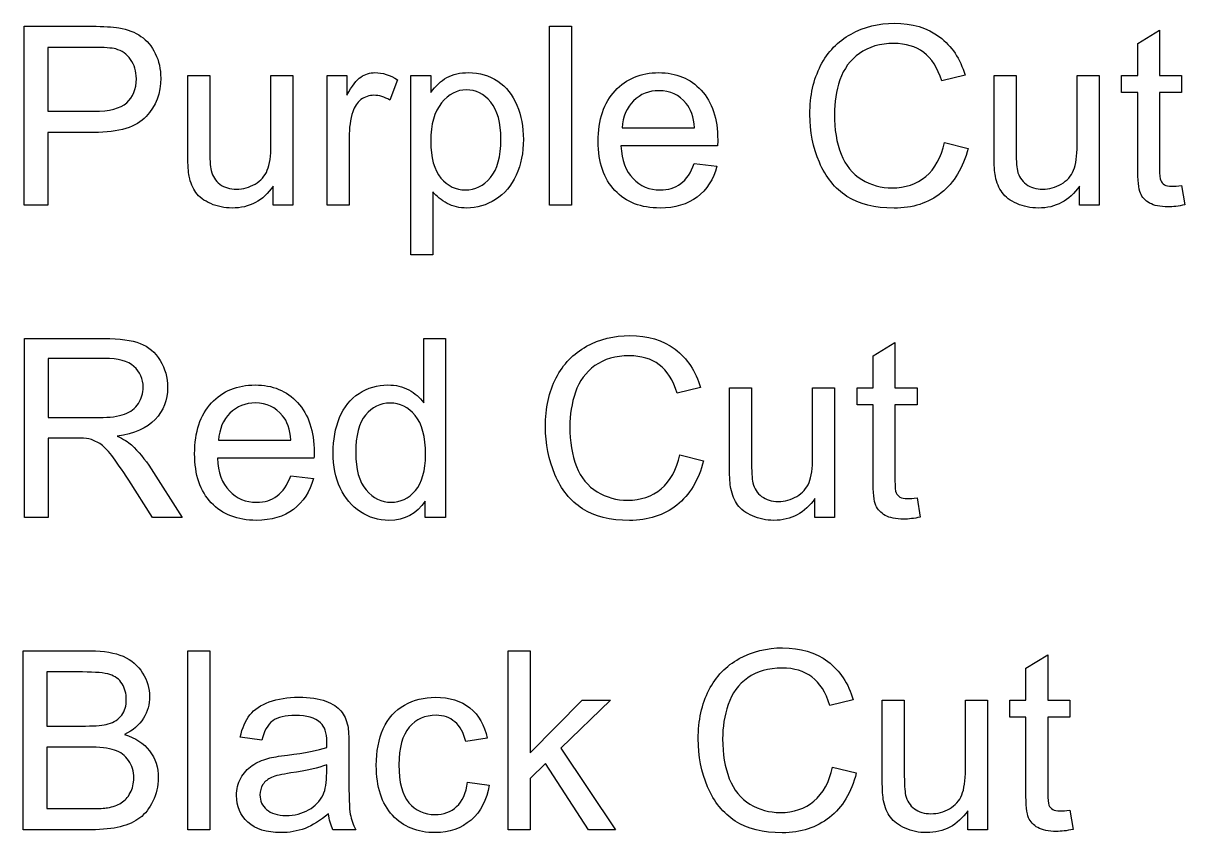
# Model space of a CAD drawing. Extents: x 3 to 288, y 3 to 208.
# Drawn here: x 190.26 to 206.66, y 17.91 to 29.34 of the extents above; entities that cross this region are included whole.
import ezdxf

# ---------------------------------------------------------------- set-up
doc = ezdxf.new("R2010")
doc.units = 0
doc.layers.add('Layer_1', color=7, linetype='CONTINUOUS')

msp = doc.modelspace()

# ---------------------------------------------------------------- linework, layer by layer
at = {"layer": 'Layer_1', "color": 7}
for p, q in [((190.272159, 26.770846), (190.272159, 29.2961)), ((190.272159, 29.2961), (191.224727, 29.2961)), ((197.687726, 26.770846), (197.687726, 29.2961)), ((197.687726, 29.2961), (197.997786, 29.2961)), ((197.997786, 29.2961), (197.997786, 26.770846)), ((205.992129, 29.053208), (206.300465, 29.239243)), ((206.300465, 29.239243), (206.300465, 28.600177)), ((205.992129, 28.600177), (205.992129, 29.053208)), ((191.252289, 28.998087), (190.606333, 28.998087)), ((190.606333, 28.998087), (190.606333, 28.095484)), ((192.582106, 27.466755), (192.582106, 28.600191)), ((192.582106, 28.600191), (192.892166, 28.600191)), ((192.892166, 28.600191), (192.892166, 27.58561)), ((193.755154, 27.620061), (193.755154, 28.600191)), ((193.755154, 28.600191), (194.065212, 28.600191)), ((194.065212, 28.600191), (194.065212, 26.770846)), ((194.549245, 26.770846), (194.549245, 28.600191)), ((194.549245, 28.600191), (194.828298, 28.600191)), ((194.828298, 28.600191), (194.828298, 28.322859)), ((195.543156, 28.541624), (195.436357, 28.253958)), ((195.730913, 26.069769), (195.730913, 28.600191)), ((195.730913, 28.600191), (196.013411, 28.600191)), ((196.013411, 28.600191), (196.013411, 28.362481)), ((203.554725, 28.603637), (203.225719, 28.526121)), ((203.964701, 27.466755), (203.964701, 28.600191)), ((203.964701, 28.600191), (204.274761, 28.600191)), ((204.274761, 28.600191), (204.274761, 27.58561)), ((205.137746, 27.620061), (205.137746, 28.600191)), ((205.137746, 28.600191), (205.447804, 28.600191)), ((205.447804, 28.600191), (205.447804, 26.770846)), ((205.764754, 28.35902), (205.764754, 28.600177)), ((205.764754, 28.600177), (205.992129, 28.600177)), ((206.300465, 28.600177), (206.612247, 28.600177)), ((206.612247, 28.600177), (206.612247, 28.35902)), ((205.992129, 28.35902), (205.764754, 28.35902)), ((205.992129, 27.306543), (205.992129, 28.35902)), ((206.612247, 28.35902), (206.300465, 28.35902)), ((206.300465, 28.35902), (206.300465, 27.289319)), ((190.606333, 28.095484), (191.259178, 28.095484)), ((191.25401, 27.797497), (190.606333, 27.797497)), ((190.606333, 27.797497), (190.606333, 26.77086)), ((194.859303, 27.728581), (194.859303, 26.770846)), ((198.714366, 27.861217), (199.735835, 27.861217)), ((198.714366, 27.861217), (198.714366, 27.861217)), ((196.011687, 27.675182), (196.011687, 27.675182)), ((200.061426, 27.60628), (198.697167, 27.60628)), ((203.263613, 27.656234), (203.597787, 27.571829)), ((203.263613, 27.656234), (203.263613, 27.656234)), ((199.732392, 27.359957), (200.052785, 27.320338)), ((199.73242, 27.359957), (199.732392, 27.359957)), ((193.787878, 26.770846), (193.787878, 27.039564)), ((196.04097, 26.960324), (196.04097, 26.069769)), ((205.170473, 26.770846), (205.170473, 27.039564)), ((206.612247, 27.048174), (206.657033, 26.774289)), ((206.612253, 27.048166), (206.612247, 27.048174)), ((190.606333, 26.77086), (190.272159, 26.770846)), ((194.065212, 26.770846), (193.787878, 26.770846)), ((194.859303, 26.770846), (194.549245, 26.770846)), ((197.997786, 26.770846), (197.687726, 26.770846)), ((205.447804, 26.770846), (205.170473, 26.770846)), ((196.04097, 26.069769), (195.730913, 26.069769)), ((190.277327, 22.361124), (190.277327, 24.886378)), ((190.277327, 24.886378), (191.396981, 24.886378)), ((195.91178, 23.980317), (195.91178, 24.886378)), ((195.91178, 24.886378), (196.220117, 24.886378)), ((196.220117, 24.886378), (196.220117, 22.361124)), ((202.257646, 24.643486), (202.565982, 24.829521)), ((202.565982, 24.829521), (202.565982, 24.190454)), ((191.410762, 24.607325), (190.6115, 24.607325)), ((190.6115, 24.607325), (190.6115, 23.771891)), ((202.257646, 24.190454), (202.257646, 24.643486)), ((199.820242, 24.193914), (199.491233, 24.116399)), ((200.230218, 23.057033), (200.230218, 24.190468)), ((200.230218, 24.190468), (200.540276, 24.190468)), ((200.540276, 24.190468), (200.540276, 23.175888)), ((201.403263, 23.210339), (201.403263, 24.190468)), ((201.403263, 24.190468), (201.713321, 24.190468)), ((201.713321, 24.190468), (201.713321, 22.361124)), ((202.030271, 23.949298), (202.030271, 24.190454)), ((202.030271, 24.190454), (202.257646, 24.190454)), ((202.565982, 24.190454), (202.877764, 24.190454)), ((202.877764, 24.190454), (202.877764, 23.949298)), ((202.257646, 23.949298), (202.030271, 23.949298)), ((202.257646, 22.896821), (202.257646, 23.949298)), ((202.877764, 23.949298), (202.565982, 23.949298)), ((202.565982, 23.949298), (202.565982, 22.879597)), ((190.6115, 23.771891), (191.329804, 23.771891)), ((190.999073, 23.482494), (190.6115, 23.482494)), ((190.6115, 23.482494), (190.6115, 22.361115)), ((193.016178, 23.451495), (194.037647, 23.451495)), ((193.016178, 23.451495), (193.016178, 23.451495)), ((194.363238, 23.196558), (192.998979, 23.196558)), ((194.952321, 23.274073), (194.952321, 23.274073)), ((199.52913, 23.246511), (199.863304, 23.162107)), ((199.52913, 23.246511), (199.52913, 23.246511)), ((192.063607, 23.04842), (192.502858, 22.361124)), ((192.082555, 22.361124), (191.748382, 22.8865)), ((194.034204, 22.950234), (194.354597, 22.910616)), ((194.034232, 22.950234), (194.034204, 22.950234)), ((202.877764, 22.638452), (202.92255, 22.364567)), ((202.87777, 22.638444), (202.877764, 22.638452)), ((195.93245, 22.361124), (195.93245, 22.591945)), ((201.43599, 22.361124), (201.43599, 22.629842)), ((190.6115, 22.361115), (190.277327, 22.361124)), ((192.502858, 22.361124), (192.082555, 22.361124)), ((196.220117, 22.361124), (195.93245, 22.361124)), ((201.713321, 22.361124), (201.43599, 22.361124)), ((190.258378, 17.951402), (190.258378, 20.476655)), ((190.258378, 20.476655), (191.205779, 20.476655)), ((192.582094, 17.951402), (192.582094, 20.476655)), ((192.582094, 20.476655), (192.892155, 20.476655)), ((192.892155, 20.476655), (192.892155, 17.951402)), ((197.103783, 17.951402), (197.103783, 20.476655)), ((197.103783, 20.476655), (197.41384, 20.476655)), ((197.41384, 20.476655), (197.41384, 19.036605)), ((204.414275, 20.233764), (204.722611, 20.419799)), ((204.722611, 20.419799), (204.722611, 19.780732)), ((191.097258, 20.178654), (190.592552, 20.178654)), ((190.592552, 20.178654), (190.592552, 19.415568)), ((204.414275, 19.780732), (204.414275, 20.233764)), ((197.41384, 19.036605), (198.147646, 19.780746)), ((198.549, 19.780746), (197.849645, 19.102064)), ((198.147646, 19.780746), (198.549, 19.780746)), ((201.976871, 19.784192), (201.647865, 19.706677)), ((202.386847, 18.647311), (202.386847, 19.780746)), ((202.386847, 19.780746), (202.696908, 19.780746)), ((202.696908, 19.780746), (202.696908, 18.766166)), ((203.559895, 18.800617), (203.559895, 19.780746)), ((203.559895, 19.780746), (203.869953, 19.780746)), ((203.869953, 19.780746), (203.869953, 17.951402)), ((204.1869, 19.539576), (204.1869, 19.780732)), ((204.1869, 19.780732), (204.414275, 19.780732)), ((204.722611, 19.780732), (205.034394, 19.780732)), ((205.034394, 19.780732), (205.034394, 19.539576)), ((204.414275, 19.539576), (204.1869, 19.539576)), ((204.414275, 18.487099), (204.414275, 19.539576)), ((205.034394, 19.539576), (204.722611, 19.539576)), ((204.722611, 19.539576), (204.722611, 18.469875)), ((190.592552, 19.415568), (191.138601, 19.415568)), ((193.625927, 19.217473), (193.322758, 19.258816)), ((196.807506, 19.24331), (196.506059, 19.196803)), ((191.176495, 19.117561), (190.592552, 19.117561)), ((190.592552, 19.117561), (190.592552, 18.249403)), ((194.855818, 19.131347), (194.855818, 18.717934)), ((197.849645, 19.102064), (198.619624, 17.951402)), ((194.542342, 18.755831), (194.542342, 18.869518)), ((197.632605, 18.886745), (197.41384, 18.676594)), ((198.237218, 17.951402), (197.632605, 18.886745)), ((201.685759, 18.836789), (202.019933, 18.752385)), ((201.685759, 18.836789), (201.685759, 18.836789)), ((196.531896, 18.62147), (196.836789, 18.581852)), ((196.531896, 18.62147), (196.531896, 18.62147)), ((197.41384, 18.676594), (197.41384, 17.951402)), ((190.592552, 18.249403), (191.221284, 18.249403)), ((203.592619, 17.951402), (203.592619, 18.220119)), ((205.034394, 18.22873), (205.079179, 17.954845)), ((205.034399, 18.228722), (205.034394, 18.22873)), ((194.568157, 18.177055), (194.568194, 18.177055)), ((191.221284, 17.951402), (190.258378, 17.951402)), ((192.892155, 17.951402), (192.582094, 17.951402)), ((194.954006, 17.951402), (194.630167, 17.951402)), ((197.41384, 17.951402), (197.103783, 17.951402)), ((198.619624, 17.951402), (198.237218, 17.951402)), ((203.869953, 17.951402), (203.592619, 17.951402))]:
    msp.add_line(p, q, dxfattribs=at)
for points in [[(191.224727, 29.2961), (191.392387, 29.296097), (191.520431, 29.288057), (191.608857, 29.271998)], [(191.608857, 29.271998), (191.732876, 29.251311), (191.836805, 29.211995), (191.920636, 29.154004)], [(201.945003, 29.186719), (202.130462, 29.288347), (202.334585, 29.339161), (202.557369, 29.339164)], [(202.557369, 29.339164), (202.810008, 29.339161), (203.022454, 29.274854), (203.194711, 29.14624)], [(191.920636, 29.154004), (192.004465, 29.09601), (192.071933, 29.014764), (192.123037, 28.910263)], [(201.51609, 28.740579), (201.61657, 28.936374), (201.759541, 29.085085), (201.945003, 29.186719)], [(202.55048, 29.053222), (202.356404, 29.053219), (202.194197, 29.006709), (202.063858, 28.913694)], [(202.970782, 28.927475), (202.859389, 29.011304), (202.719288, 29.053219), (202.55048, 29.053222)], [(203.194711, 29.14624), (203.366965, 29.01762), (203.486969, 28.836752), (203.554725, 28.603637)], [(191.564068, 28.975707), (191.507799, 28.990637), (191.40387, 28.998087), (191.252289, 28.998087)], [(191.775083, 28.826705), (191.721681, 28.901923), (191.651342, 28.951588), (191.564068, 28.975707)], [(192.123037, 28.910263), (192.174137, 28.805761), (192.199686, 28.690925), (192.199689, 28.565754)], [(202.063858, 28.913694), (201.933519, 28.820674), (201.841938, 28.695791), (201.789112, 28.539042)], [(203.225719, 28.526121), (203.167149, 28.709857), (203.082169, 28.843641), (202.970782, 28.927475)], [(191.85518, 28.555405), (191.855177, 28.661052), (191.828482, 28.751487), (191.775083, 28.826705)], [(201.365366, 28.05242), (201.365366, 28.315395), (201.415608, 28.544779), (201.51609, 28.740579)], [(191.719098, 28.216064), (191.809819, 28.296446), (191.855177, 28.409561), (191.85518, 28.555405)], [(192.199689, 28.565754), (192.199686, 28.351008), (192.13136, 28.16928), (191.994705, 28.020568)], [(194.828298, 28.322859), (194.899494, 28.452625), (194.965238, 28.538178), (195.025529, 28.579521)], [(195.025529, 28.579521), (195.085818, 28.620861), (195.152134, 28.641531), (195.224485, 28.641533)], [(195.224485, 28.641533), (195.328983, 28.641531), (195.435206, 28.608228), (195.543156, 28.541624)], [(196.013411, 28.362481), (196.080016, 28.455495), (196.155234, 28.525258), (196.239065, 28.571768)], [(196.239065, 28.571768), (196.322894, 28.618275), (196.424525, 28.641531), (196.543955, 28.641533)], [(196.543955, 28.641533), (196.700132, 28.641531), (196.837935, 28.601336), (196.957366, 28.520954)], [(198.614456, 28.386594), (198.772932, 28.556551), (198.978489, 28.641531), (199.231129, 28.641533)], [(199.231129, 28.641533), (199.475731, 28.641531), (199.675544, 28.558275), (199.830577, 28.391764)], [(201.789112, 28.539042), (201.736288, 28.382287), (201.709875, 28.220655), (201.709875, 28.054144)], [(196.514672, 28.398653), (196.382609, 28.39865), (196.265763, 28.336925), (196.164132, 28.213478)], [(196.85832, 28.224674), (196.762429, 28.340659), (196.647881, 28.39865), (196.514672, 28.398653)], [(196.957366, 28.520954), (197.076794, 28.440566), (197.166941, 28.327166), (197.227805, 28.180749)], [(198.376746, 27.670014), (198.376746, 27.977775), (198.455983, 28.216637), (198.614456, 28.386594)], [(199.234575, 28.386594), (199.092177, 28.386594), (198.972461, 28.338938), (198.875424, 28.243623)], [(199.618702, 28.20745), (199.519941, 28.326878), (199.391899, 28.386594), (199.234575, 28.386594)], [(199.830577, 28.391764), (199.985605, 28.225247), (200.063117, 27.990983), (200.06312, 27.688963)], [(191.259178, 28.095484), (191.475069, 28.095484), (191.628375, 28.135675), (191.719098, 28.216064)], [(195.02639, 28.259989), (194.972418, 28.219219), (194.933945, 28.162662), (194.910981, 28.090317)], [(195.208979, 28.321138), (195.141226, 28.321138), (195.080362, 28.300761), (195.02639, 28.259989)], [(195.436357, 28.253958), (195.360564, 28.298743), (195.284773, 28.321138), (195.208979, 28.321138)], [(196.164132, 28.213478), (196.062501, 28.090029), (196.011687, 27.910598), (196.011687, 27.675182)], [(197.002152, 27.701022), (197.002152, 27.934138), (196.954208, 28.108689), (196.85832, 28.224674)], [(198.875424, 28.243623), (198.778385, 28.148308), (198.724701, 28.020839), (198.714366, 27.861217)], [(199.735835, 27.861217), (199.722063, 28.015099), (199.683009, 28.130508), (199.618702, 28.20745)], [(194.910981, 28.090317), (194.876527, 27.980072), (194.859303, 27.859496), (194.859303, 27.728581)], [(197.227805, 28.180749), (197.288669, 28.034332), (197.319098, 27.873849), (197.319101, 27.699298)], [(201.498863, 27.375459), (201.409864, 27.58561), (201.365366, 27.811264), (201.365366, 28.05242)], [(201.709875, 28.054144), (201.709875, 27.839399), (201.741168, 27.651927), (201.803754, 27.491732)], [(191.994705, 28.020568), (191.858048, 27.871854), (191.611151, 27.797497), (191.25401, 27.797497)], [(192.892166, 27.58561), (192.892164, 27.423691), (192.898488, 27.314595), (192.911103, 27.258326)], [(193.704337, 27.262632), (193.738212, 27.344739), (193.755151, 27.463882), (193.755154, 27.620061)], [(196.011687, 27.675182), (196.011687, 27.439766), (196.059343, 27.26579), (196.154658, 27.153251)], [(196.854874, 27.15928), (196.953059, 27.275837), (197.002152, 27.456417), (197.002152, 27.701022)], [(197.319101, 27.699298), (197.319098, 27.512114), (197.285511, 27.343591), (197.218331, 27.193731)], [(198.611874, 26.97669), (198.455122, 27.14148), (198.376746, 27.372589), (198.376746, 27.670014)], [(198.697167, 27.60628), (198.708653, 27.405315), (198.765496, 27.251437), (198.8677, 27.144638)], [(200.06312, 27.688963), (200.063117, 27.67059), (200.062555, 27.643028), (200.061426, 27.60628)], [(203.000062, 27.175643), (203.129828, 27.28359), (203.217678, 27.443785), (203.263613, 27.656234)], [(203.597787, 27.571829), (203.527736, 27.297371), (203.401701, 27.088081), (203.219688, 26.943961)], [(204.274761, 27.58561), (204.274759, 27.423691), (204.281083, 27.314595), (204.293699, 27.258326)], [(205.086929, 27.262632), (205.120807, 27.344739), (205.137743, 27.463882), (205.137746, 27.620061)], [(192.601043, 27.177367), (192.588399, 27.238229), (192.582106, 27.334692), (192.582106, 27.466755)], [(201.803754, 27.491732), (201.866339, 27.331534), (201.963663, 27.211818), (202.095727, 27.132581)], [(203.983638, 27.177367), (203.970994, 27.238229), (203.964701, 27.334692), (203.964701, 27.466755)], [(192.911103, 27.258326), (192.930633, 27.176792), (192.971968, 27.112769), (193.035129, 27.066262)], [(193.531222, 27.067984), (193.612753, 27.115642), (193.670459, 27.180525), (193.704337, 27.262632)], [(199.541217, 27.074015), (199.6216, 27.133727), (199.685334, 27.229042), (199.73242, 27.359957)], [(200.052785, 27.320338), (200.002256, 27.133154), (199.908662, 26.987886), (199.77201, 26.884534)], [(201.888161, 26.894008), (201.717628, 27.004825), (201.587862, 27.165308), (201.498863, 27.375459)], [(204.293699, 27.258326), (204.313228, 27.176792), (204.35456, 27.112769), (204.417721, 27.066262)], [(204.913814, 27.067984), (204.995348, 27.115642), (205.053051, 27.180525), (205.086929, 27.262632)], [(206.030026, 26.940501), (206.004767, 26.998495), (205.992129, 27.120508), (205.992129, 27.306543)], [(206.300465, 27.289319), (206.300465, 27.200893), (206.305912, 27.144048), (206.316834, 27.118786)], [(192.696646, 26.947407), (192.651284, 27.009993), (192.619416, 27.086644), (192.601043, 27.177367)], [(193.035129, 27.066262), (193.098287, 27.019752), (193.176375, 26.9965), (193.269396, 26.9965)], [(193.269396, 26.9965), (193.362411, 26.9965), (193.449688, 27.020319), (193.531222, 27.067984)], [(196.154658, 27.153251), (196.249973, 27.04071), (196.365382, 26.98444), (196.500891, 26.98444)], [(196.500891, 26.98444), (196.638695, 26.98444), (196.756689, 27.042719), (196.854874, 27.15928)], [(197.218331, 27.193731), (197.151151, 27.043868), (197.053541, 26.929032), (196.9255, 26.849222)], [(198.8677, 27.144638), (198.969904, 27.037839), (199.097372, 26.98444), (199.250105, 26.98444)], [(199.250105, 26.98444), (199.363793, 26.98444), (199.460829, 27.014299), (199.541217, 27.074015)], [(202.095727, 27.132581), (202.227787, 27.053342), (202.370758, 27.013724), (202.524639, 27.013724)], [(202.524639, 27.013724), (202.711823, 27.013724), (202.870297, 27.067699), (203.000062, 27.175643)], [(204.079241, 26.947407), (204.033879, 27.009993), (204.002013, 27.086644), (203.983638, 27.177367)], [(204.417721, 27.066262), (204.48088, 27.019752), (204.558968, 26.9965), (204.651988, 26.9965)], [(204.651988, 26.9965), (204.745003, 26.9965), (204.83228, 27.020319), (204.913814, 27.067984)], [(206.316834, 27.118786), (206.327756, 27.093528), (206.345544, 27.073425), (206.370233, 27.058495)], [(206.370233, 27.058495), (206.394928, 27.043566), (206.430237, 27.036115), (206.476171, 27.036115)], [(192.905072, 26.791516), (192.811482, 26.832856), (192.742004, 26.884821), (192.696646, 26.947407)], [(193.787878, 27.039564), (193.64548, 26.832856), (193.45198, 26.729503), (193.20738, 26.729503)], [(196.243369, 26.794962), (196.161262, 26.838599), (196.093794, 26.89372), (196.04097, 26.960324)], [(199.248355, 26.729503), (198.980786, 26.729503), (198.768626, 26.811898), (198.611874, 26.97669)], [(202.552201, 26.727782), (202.280037, 26.727782), (202.058691, 26.78319), (201.888161, 26.894008)], [(203.219688, 26.943961), (203.037671, 26.799841), (202.815176, 26.727782), (202.552201, 26.727782)], [(204.287668, 26.791516), (204.194077, 26.832856), (204.1246, 26.884821), (204.079241, 26.947407)], [(205.170473, 27.039564), (205.028075, 26.832856), (204.834577, 26.729503), (204.589975, 26.729503)], [(206.16094, 26.800115), (206.098927, 26.835715), (206.05529, 26.88251), (206.030026, 26.940501)], [(206.476171, 27.036115), (206.510622, 27.036115), (206.555981, 27.040123), (206.612253, 27.048166)], [(193.20738, 26.729503), (193.099433, 26.729503), (192.998663, 26.75019), (192.905072, 26.791516)], [(196.521561, 26.729503), (196.418208, 26.729503), (196.325479, 26.751319), (196.243369, 26.794962)], [(196.9255, 26.849222), (196.797456, 26.769409), (196.66281, 26.729503), (196.521561, 26.729503)], [(199.77201, 26.884534), (199.635353, 26.781181), (199.460801, 26.729503), (199.248355, 26.729503)], [(204.589975, 26.729503), (204.482028, 26.729503), (204.381258, 26.75019), (204.287668, 26.791516)], [(206.422766, 26.746716), (206.310227, 26.746716), (206.22295, 26.764524), (206.16094, 26.800115)], [(206.657033, 26.774289), (206.569756, 26.755916), (206.491668, 26.746716), (206.422766, 26.746716)], [(198.21052, 24.776997), (198.395979, 24.878625), (198.600102, 24.929439), (198.822886, 24.929442)], [(198.822886, 24.929442), (199.075525, 24.929439), (199.287971, 24.865132), (199.460228, 24.736518)], [(191.396981, 24.886378), (191.622059, 24.886375), (191.793168, 24.863687), (191.910301, 24.818337)], [(191.910301, 24.818337), (192.027432, 24.772975), (192.121025, 24.692875), (192.191076, 24.578041)], [(197.781604, 24.330857), (197.882087, 24.526652), (198.025058, 24.675363), (198.21052, 24.776997)], [(191.82159, 24.491916), (191.734886, 24.568852), (191.597943, 24.607322), (191.410762, 24.607325)], [(198.815997, 24.6435), (198.621921, 24.643497), (198.459714, 24.596987), (198.329375, 24.503972)], [(199.236296, 24.517753), (199.124903, 24.601582), (198.984802, 24.643497), (198.815997, 24.6435)], [(199.460228, 24.736518), (199.63248, 24.607898), (199.752486, 24.42703), (199.820242, 24.193914)], [(191.951644, 24.197357), (191.951641, 24.316785), (191.908289, 24.414973), (191.82159, 24.491916)], [(192.191076, 24.578041), (192.261126, 24.463202), (192.29615, 24.33631), (192.296153, 24.197357)], [(198.329375, 24.503972), (198.199036, 24.410952), (198.107452, 24.286068), (198.054629, 24.129319)], [(199.491233, 24.116399), (199.432666, 24.300134), (199.347686, 24.433919), (199.236296, 24.517753)], [(197.630883, 23.642698), (197.630883, 23.905672), (197.681125, 24.135057), (197.781604, 24.330857)], [(191.884464, 23.970843), (191.929247, 24.040318), (191.951641, 24.115823), (191.951644, 24.197357)], [(192.296153, 24.197357), (192.29615, 24.018211), (192.238159, 23.867203), (192.122174, 23.744329)], [(192.916268, 23.976871), (193.074744, 24.146828), (193.280301, 24.231808), (193.532941, 24.231811)], [(193.532941, 24.231811), (193.777543, 24.231808), (193.977359, 24.148553), (194.132389, 23.982042)], [(194.724946, 23.771027), (194.785807, 23.919741), (194.877103, 24.033714), (194.998828, 24.112953)], [(194.998828, 24.112953), (195.120556, 24.19219), (195.256638, 24.231808), (195.407074, 24.231811)], [(195.407074, 24.231811), (195.517316, 24.231808), (195.615501, 24.208556), (195.701629, 24.162046)], [(195.701629, 24.162046), (195.787755, 24.115536), (195.857805, 24.054959), (195.91178, 23.980317)], [(198.054629, 24.129319), (198.001805, 23.972565), (197.975392, 23.810933), (197.975392, 23.644422)], [(191.688093, 23.819259), (191.774219, 23.850839), (191.839675, 23.901366), (191.884464, 23.970843)], [(192.678558, 23.260292), (192.678558, 23.568053), (192.757795, 23.806914), (192.916268, 23.976871)], [(193.536387, 23.976871), (193.393989, 23.976871), (193.274273, 23.929215), (193.177236, 23.8339)], [(193.920514, 23.797728), (193.821753, 23.917156), (193.693711, 23.976871), (193.536387, 23.976871)], [(194.132389, 23.982042), (194.287417, 23.815525), (194.364929, 23.581261), (194.364932, 23.279241)], [(195.436357, 23.97515), (195.298551, 23.97515), (195.18343, 23.918878), (195.090985, 23.806341)], [(195.792925, 23.79945), (195.696459, 23.916583), (195.577604, 23.97515), (195.436357, 23.97515)], [(191.329804, 23.771891), (191.482534, 23.771888), (191.601965, 23.787667), (191.688093, 23.819259)], [(193.177236, 23.8339), (193.080197, 23.738585), (193.026513, 23.611117), (193.016178, 23.451495)], [(194.037647, 23.451495), (194.023875, 23.605377), (193.984821, 23.720786), (193.920514, 23.797728)], [(195.090985, 23.806341), (194.998543, 23.6938), (194.952321, 23.516378), (194.952321, 23.274073)], [(195.937618, 23.248236), (195.937618, 23.498578), (195.889386, 23.682316), (195.792925, 23.79945)], [(192.122174, 23.744329), (192.006189, 23.621452), (191.827043, 23.543364), (191.584741, 23.510062)], [(194.63365, 23.274073), (194.63365, 23.456662), (194.664082, 23.622313), (194.724946, 23.771027)], [(197.76438, 22.965737), (197.675381, 23.175888), (197.630883, 23.401542), (197.630883, 23.642698)], [(197.975392, 23.644422), (197.975392, 23.429676), (198.006685, 23.242205), (198.069271, 23.08201)], [(191.185109, 23.470443), (191.147212, 23.478487), (191.085199, 23.482494), (190.999073, 23.482494)], [(191.337554, 23.403263), (191.2876, 23.435417), (191.236783, 23.457811), (191.185109, 23.470443)], [(191.584741, 23.510062), (191.673161, 23.46757), (191.740341, 23.425657), (191.786279, 23.384318)], [(191.507226, 23.234455), (191.444064, 23.31484), (191.387507, 23.37111), (191.337554, 23.403263)], [(191.786279, 23.384318), (191.883888, 23.294743), (191.97633, 23.182777), (192.063607, 23.04842)], [(191.748382, 22.8865), (191.65077, 23.038085), (191.570384, 23.154069), (191.507226, 23.234455)], [(192.913686, 22.566968), (192.756934, 22.731758), (192.678558, 22.962867), (192.678558, 23.260292)], [(192.998979, 23.196558), (193.010465, 22.995593), (193.067308, 22.841714), (193.169512, 22.734916)], [(194.364932, 23.279241), (194.364929, 23.260868), (194.364367, 23.233306), (194.363238, 23.196558)], [(194.73442, 22.777119), (194.66724, 22.921239), (194.63365, 23.086889), (194.63365, 23.274073)], [(194.952321, 23.274073), (194.952321, 23.039806), (195.001701, 22.864682), (195.100459, 22.748697)], [(195.795508, 22.740944), (195.890247, 22.851761), (195.937618, 23.020858), (195.937618, 23.248236)], [(199.26558, 22.765921), (199.395342, 22.873868), (199.483193, 23.034063), (199.52913, 23.246511)], [(199.863304, 23.162107), (199.793253, 22.887649), (199.667218, 22.678358), (199.485205, 22.534239)], [(200.540276, 23.175888), (200.540276, 23.013969), (200.546597, 22.904873), (200.559213, 22.848603)], [(201.352446, 22.85291), (201.386321, 22.935017), (201.40326, 23.05416), (201.403263, 23.210339)], [(198.153675, 22.484286), (197.983142, 22.595103), (197.853379, 22.755586), (197.76438, 22.965737)], [(198.069271, 23.08201), (198.131856, 22.921812), (198.22918, 22.802096), (198.361244, 22.722859)], [(200.249155, 22.767645), (200.236511, 22.828506), (200.230218, 22.92497), (200.230218, 23.057033)], [(193.843029, 22.664292), (193.923412, 22.724005), (193.987146, 22.81932), (194.034232, 22.950234)], [(194.354597, 22.910616), (194.304068, 22.723432), (194.210474, 22.578164), (194.073822, 22.474811)], [(200.559213, 22.848603), (200.578743, 22.767069), (200.620077, 22.703047), (200.683238, 22.65654)], [(201.179331, 22.658261), (201.260862, 22.70592), (201.318568, 22.770803), (201.352446, 22.85291)], [(202.295543, 22.530779), (202.270284, 22.588773), (202.257646, 22.710786), (202.257646, 22.896821)], [(202.565982, 22.879597), (202.565982, 22.791171), (202.571429, 22.734326), (202.582351, 22.709064)], [(193.169512, 22.734916), (193.271716, 22.628117), (193.399184, 22.574718), (193.551917, 22.574718)], [(193.551917, 22.574718), (193.665605, 22.574718), (193.762641, 22.604577), (193.843029, 22.664292)], [(195.01864, 22.44036), (194.896336, 22.520746), (194.801597, 22.632997), (194.73442, 22.777119)], [(195.100459, 22.748697), (195.199217, 22.632712), (195.315778, 22.574718), (195.450138, 22.574718)], [(195.450138, 22.574718), (195.585644, 22.574718), (195.700766, 22.630127), (195.795508, 22.740944)], [(198.361244, 22.722859), (198.493304, 22.64362), (198.636275, 22.604001), (198.790156, 22.604001)], [(198.790156, 22.604001), (198.97734, 22.604001), (199.135814, 22.657976), (199.26558, 22.765921)], [(200.344758, 22.537685), (200.299396, 22.60027), (200.267528, 22.676922), (200.249155, 22.767645)], [(200.683238, 22.65654), (200.746397, 22.61003), (200.824485, 22.586777), (200.917502, 22.586777)], [(200.917502, 22.586777), (201.01052, 22.586777), (201.097797, 22.610597), (201.179331, 22.658261)], [(202.582351, 22.709064), (202.593273, 22.683805), (202.611061, 22.663703), (202.63575, 22.648773)], [(202.63575, 22.648773), (202.660445, 22.633844), (202.695751, 22.626393), (202.741688, 22.626393)], [(202.741688, 22.626393), (202.776139, 22.626393), (202.821498, 22.6304), (202.87777, 22.638444)], [(193.550167, 22.319781), (193.282598, 22.319781), (193.070438, 22.402176), (192.913686, 22.566968)], [(194.073822, 22.474811), (193.937165, 22.371459), (193.762613, 22.319781), (193.550167, 22.319781)], [(195.93245, 22.591945), (195.816466, 22.410501), (195.645933, 22.319781), (195.420855, 22.319781)], [(198.817718, 22.318059), (198.545554, 22.318059), (198.324208, 22.373468), (198.153675, 22.484286)], [(199.485205, 22.534239), (199.303188, 22.390119), (199.080693, 22.318059), (198.817718, 22.318059)], [(200.553185, 22.381794), (200.459594, 22.423134), (200.390117, 22.475099), (200.344758, 22.537685)], [(201.43599, 22.629842), (201.293592, 22.423134), (201.100092, 22.319781), (200.855493, 22.319781)], [(202.426454, 22.390393), (202.364444, 22.425993), (202.320804, 22.472788), (202.295543, 22.530779)], [(195.420855, 22.319781), (195.275011, 22.319781), (195.140938, 22.359975), (195.01864, 22.44036)], [(200.855493, 22.319781), (200.747545, 22.319781), (200.646775, 22.340468), (200.553185, 22.381794)], [(202.688283, 22.336994), (202.575741, 22.336994), (202.488467, 22.354802), (202.426454, 22.390393)], [(202.92255, 22.364567), (202.835273, 22.346194), (202.757185, 22.336994), (202.688283, 22.336994)], [(200.367149, 20.367275), (200.552609, 20.468903), (200.756732, 20.519717), (200.979515, 20.51972)], [(200.979515, 20.51972), (201.232155, 20.519717), (201.4446, 20.45541), (201.616858, 20.326795)], [(191.205779, 20.476655), (191.398703, 20.476653), (191.553445, 20.451114), (191.670006, 20.400001)], [(191.670006, 20.400001), (191.786564, 20.348899), (191.87786, 20.270235), (191.943891, 20.164012)], [(199.938236, 19.921135), (200.038716, 20.116929), (200.181687, 20.265641), (200.367149, 20.367275)], [(191.481388, 20.143342), (191.406743, 20.16688), (191.278699, 20.178651), (191.097258, 20.178654)], [(200.972626, 20.233778), (200.77855, 20.233775), (200.616343, 20.187265), (200.486004, 20.09425)], [(201.392925, 20.108031), (201.281532, 20.191859), (201.141434, 20.233775), (200.972626, 20.233778)], [(201.616858, 20.326795), (201.789112, 20.198175), (201.909116, 20.017308), (201.976871, 19.784192)], [(191.653643, 20.012428), (191.613449, 20.076162), (191.55603, 20.1198), (191.481388, 20.143342)], [(191.713931, 19.791081), (191.713928, 19.87491), (191.693837, 19.948694), (191.653643, 20.012428)], [(191.943891, 20.164012), (192.00992, 20.057787), (192.042934, 19.946684), (192.042937, 19.8307)], [(200.486004, 20.09425), (200.355666, 20.001229), (200.264085, 19.876346), (200.211258, 19.719597)], [(201.647865, 19.706677), (201.589296, 19.890412), (201.504316, 20.024197), (201.392925, 20.108031)], [(199.787513, 19.232975), (199.787513, 19.49595), (199.837754, 19.725335), (199.938236, 19.921135)], [(191.649336, 19.570595), (191.692397, 19.629162), (191.713928, 19.702655), (191.713931, 19.791081)], [(192.042937, 19.8307), (192.042934, 19.722752), (192.013654, 19.621121), (191.955087, 19.525809)], [(193.45884, 19.57318), (193.522002, 19.65299), (193.613295, 19.714427), (193.732726, 19.757491)], [(193.732726, 19.757491), (193.852157, 19.800553), (193.990533, 19.822086), (194.147861, 19.822089)], [(194.147861, 19.822089), (194.304037, 19.822086), (194.430929, 19.803716), (194.528544, 19.766965)], [(194.528544, 19.766965), (194.626154, 19.730217), (194.697926, 19.683995), (194.74386, 19.628301)], [(195.341615, 19.377671), (195.407074, 19.525806), (195.506693, 19.636912), (195.640477, 19.710984)], [(195.640477, 19.710984), (195.774262, 19.78505), (195.919818, 19.822086), (196.077146, 19.822089)], [(196.077146, 19.822089), (196.27581, 19.822086), (196.438303, 19.771845), (196.564625, 19.671365)], [(200.211258, 19.719597), (200.158435, 19.562842), (200.132021, 19.401211), (200.132021, 19.2347)], [(191.457272, 19.444851), (191.542249, 19.47011), (191.606272, 19.512028), (191.649336, 19.570595)], [(191.955087, 19.525809), (191.89652, 19.430494), (191.808094, 19.353552), (191.689815, 19.294988)], [(193.322758, 19.258816), (193.350332, 19.388579), (193.395682, 19.493368), (193.45884, 19.57318)], [(194.103075, 19.565428), (193.957231, 19.565428), (193.849571, 19.539886), (193.780097, 19.488773)], [(194.456197, 19.460353), (194.376957, 19.530401), (194.259251, 19.565428), (194.103075, 19.565428)], [(194.74386, 19.628301), (194.789795, 19.572604), (194.821948, 19.502266), (194.840324, 19.417289)], [(196.089202, 19.567149), (195.933023, 19.567149), (195.806131, 19.511168), (195.708518, 19.399202)], [(196.353613, 19.474134), (196.28069, 19.536144), (196.192555, 19.567149), (196.089202, 19.567149)], [(196.564625, 19.671365), (196.690945, 19.57088), (196.771903, 19.428197), (196.807506, 19.24331)], [(191.138601, 19.415568), (191.286737, 19.415565), (191.392962, 19.425332), (191.457272, 19.444851)], [(193.780097, 19.488773), (193.710619, 19.437671), (193.659229, 19.347236), (193.625927, 19.217473)], [(194.544047, 19.193357), (194.544044, 19.319677), (194.514761, 19.408676), (194.456197, 19.460353)], [(194.840324, 19.417289), (194.850653, 19.364463), (194.855818, 19.269148), (194.855818, 19.131347)], [(195.24343, 18.859183), (195.24343, 19.056702), (195.27616, 19.22953), (195.341615, 19.377671)], [(195.708518, 19.399202), (195.610909, 19.287235), (195.562101, 19.110099), (195.562101, 18.867797)], [(196.506059, 19.196803), (196.477348, 19.319677), (196.426534, 19.412119), (196.353613, 19.474134)], [(191.689815, 19.294988), (191.842545, 19.250199), (191.959967, 19.173833), (192.042076, 19.065889)], [(194.542354, 19.112399), (194.543482, 19.154887), (194.544047, 19.181873), (194.544047, 19.193357)], [(199.92101, 18.556015), (199.832011, 18.766166), (199.787513, 18.991819), (199.787513, 19.232975)], [(200.132021, 19.2347), (200.132021, 19.019954), (200.163314, 18.832482), (200.2259, 18.672287)], [(191.545983, 19.075357), (191.460428, 19.103495), (191.337266, 19.117558), (191.176495, 19.117561)], [(191.74666, 18.92894), (191.698426, 18.998415), (191.631533, 19.047222), (191.545983, 19.075357)], [(192.042076, 19.065889), (192.124183, 18.957941), (192.165235, 18.830473), (192.165238, 18.683483)], [(193.989415, 19.0056), (194.239761, 19.035457), (194.424071, 19.071056), (194.542354, 19.112399)], [(191.819008, 18.683477), (191.819005, 18.777644), (191.794878, 18.859463), (191.74666, 18.92894)], [(193.49074, 18.857462), (193.556769, 18.902245), (193.631126, 18.936123), (193.713808, 18.95909)], [(193.713808, 18.95909), (193.774672, 18.975177), (193.866541, 18.990671), (193.989415, 19.0056)], [(194.542342, 18.869518), (194.429803, 18.823584), (194.260992, 18.784538), (194.035914, 18.752385)], [(195.471669, 18.155522), (195.319512, 18.319165), (195.24343, 18.553717), (195.24343, 18.859183)], [(195.562101, 18.867797), (195.562101, 18.622046), (195.609185, 18.443476), (195.703351, 18.332083)], [(193.330542, 18.679176), (193.371309, 18.753246), (193.424708, 18.812673), (193.49074, 18.857462)], [(194.035914, 18.752385), (193.908446, 18.734012), (193.818298, 18.713339), (193.765475, 18.690375)], [(194.492389, 18.445773), (194.525691, 18.515821), (194.542342, 18.619173), (194.542342, 18.755831)], [(194.855818, 18.717934), (194.855818, 18.429695), (194.862422, 18.247391), (194.87563, 18.171027)], [(201.422209, 18.356198), (201.551975, 18.464146), (201.639822, 18.624341), (201.685759, 18.836789)], [(202.019933, 18.752385), (201.949883, 18.477927), (201.823848, 18.268636), (201.641834, 18.124517)], [(202.696908, 18.766166), (202.696905, 18.604246), (202.70323, 18.495151), (202.715845, 18.438881)], [(203.509078, 18.443188), (203.542954, 18.525295), (203.559893, 18.644438), (203.559895, 18.800617)], [(191.769052, 18.470744), (191.802354, 18.532181), (191.819005, 18.603092), (191.819008, 18.683477)], [(192.165238, 18.683483), (192.165235, 18.565201), (192.140261, 18.455244), (192.090308, 18.353616)], [(193.269393, 18.433714), (193.26939, 18.523285), (193.289769, 18.605107), (193.330542, 18.679176)], [(193.643174, 18.589605), (193.614463, 18.545392), (193.60011, 18.496299), (193.60011, 18.442327)], [(193.765475, 18.690375), (193.712648, 18.667402), (193.671881, 18.633815), (193.643174, 18.589605)], [(196.376869, 18.276962), (196.4584, 18.351607), (196.510077, 18.466443), (196.531896, 18.62147)], [(196.836789, 18.581852), (196.803484, 18.371701), (196.718216, 18.207199), (196.580989, 18.088344)], [(200.310307, 18.074563), (200.139774, 18.185381), (200.010008, 18.345864), (199.92101, 18.556015)], [(200.2259, 18.672287), (200.288485, 18.51209), (200.38581, 18.392374), (200.517873, 18.313137)], [(202.405784, 18.357923), (202.393141, 18.418784), (202.386847, 18.515248), (202.386847, 18.647311)], [(191.641583, 18.330355), (191.693258, 18.362509), (191.73575, 18.409304), (191.769052, 18.470744)], [(193.431312, 18.057336), (193.323365, 18.155522), (193.26939, 18.280981), (193.269393, 18.433714)], [(193.60011, 18.442327), (193.60011, 18.359644), (193.631402, 18.290743), (193.693988, 18.235622)], [(194.287405, 18.231315), (194.380423, 18.283566), (194.448749, 18.35505), (194.492389, 18.445773)], [(202.715845, 18.438881), (202.735375, 18.357347), (202.776709, 18.293325), (202.83987, 18.246818)], [(203.335963, 18.248539), (203.417497, 18.296198), (203.475201, 18.361081), (203.509078, 18.443188)], [(204.452172, 18.121057), (204.426913, 18.17905), (204.414275, 18.301064), (204.414275, 18.487099)], [(204.722611, 18.469875), (204.722611, 18.381449), (204.728058, 18.324604), (204.73898, 18.299342)], [(191.221284, 18.249403), (191.329228, 18.2494), (191.405019, 18.25341), (191.448659, 18.261454)], [(191.448659, 18.261454), (191.525598, 18.275226), (191.589906, 18.298202), (191.641583, 18.330355)], [(192.090308, 18.353616), (192.040352, 18.251985), (191.978627, 18.173609), (191.905134, 18.118488)], [(193.693988, 18.235622), (193.756574, 18.180498), (193.848155, 18.152939), (193.968734, 18.152939)], [(193.968734, 18.152939), (194.088165, 18.152939), (194.194388, 18.179073), (194.287405, 18.231315)], [(195.703351, 18.332083), (195.797517, 18.220692), (195.920391, 18.164996), (196.071978, 18.164996)], [(196.071978, 18.164996), (196.193704, 18.164996), (196.295332, 18.20232), (196.376869, 18.276962)], [(200.517873, 18.313137), (200.649933, 18.233897), (200.792904, 18.194279), (200.946786, 18.194279)], [(200.946786, 18.194279), (201.13397, 18.194279), (201.292443, 18.248254), (201.422209, 18.356198)], [(202.501387, 18.127963), (202.456026, 18.190548), (202.42416, 18.2672), (202.405784, 18.357923)], [(202.83987, 18.246818), (202.903029, 18.200307), (202.981117, 18.177055), (203.074137, 18.177055)], [(203.592619, 18.220119), (203.450221, 18.013411), (203.256721, 17.910059), (203.012122, 17.910059)], [(203.074137, 18.177055), (203.167152, 18.177055), (203.254429, 18.200875), (203.335963, 18.248539)], [(204.73898, 18.299342), (204.749902, 18.274083), (204.767691, 18.25398), (204.79238, 18.239051)], [(204.79238, 18.239051), (204.817074, 18.224121), (204.852383, 18.216671), (204.898317, 18.216671)], [(204.898317, 18.216671), (204.932768, 18.216671), (204.978127, 18.220678), (205.034399, 18.228722)], [(191.905134, 18.118488), (191.831637, 18.063368), (191.73948, 18.021737), (191.628666, 17.993602)], [(193.894676, 17.910059), (193.693711, 17.910059), (193.539257, 17.959151), (193.431312, 18.057336)], [(194.568194, 18.177055), (194.453355, 18.079443), (194.342825, 18.010541), (194.236602, 17.97035)], [(194.630167, 17.951402), (194.598013, 18.015709), (194.577341, 18.090927), (194.568157, 18.177055)], [(194.87563, 18.171027), (194.888838, 18.09466), (194.91496, 18.021452), (194.954006, 17.951402)], [(196.075421, 17.910059), (195.825079, 17.910059), (195.623826, 17.991881), (195.471669, 18.155522)], [(196.580989, 18.088344), (196.443758, 17.969486), (196.275238, 17.910059), (196.075421, 17.910059)], [(200.974348, 17.908337), (200.702184, 17.908337), (200.480837, 17.963746), (200.310307, 18.074563)], [(201.641834, 18.124517), (201.459818, 17.980397), (201.237322, 17.908337), (200.974348, 17.908337)], [(202.709814, 17.972071), (202.616223, 18.013411), (202.546746, 18.065377), (202.501387, 18.127963)], [(204.583086, 17.980671), (204.521074, 18.01627), (204.477437, 18.063066), (204.452172, 18.121057)], [(191.628666, 17.993602), (191.517846, 17.965465), (191.382052, 17.951402), (191.221284, 17.951402)], [(194.236602, 17.97035), (194.130377, 17.930156), (194.016401, 17.910059), (193.894676, 17.910059)], [(203.012122, 17.910059), (202.904175, 17.910059), (202.803404, 17.930746), (202.709814, 17.972071)], [(204.844912, 17.927272), (204.732374, 17.927272), (204.645096, 17.94508), (204.583086, 17.980671)], [(205.079179, 17.954845), (204.991902, 17.936472), (204.913814, 17.927272), (204.844912, 17.927272)]]:
    msp.add_open_spline(points, degree=3, dxfattribs=at)

doc.saveas('drawing.dxf')
